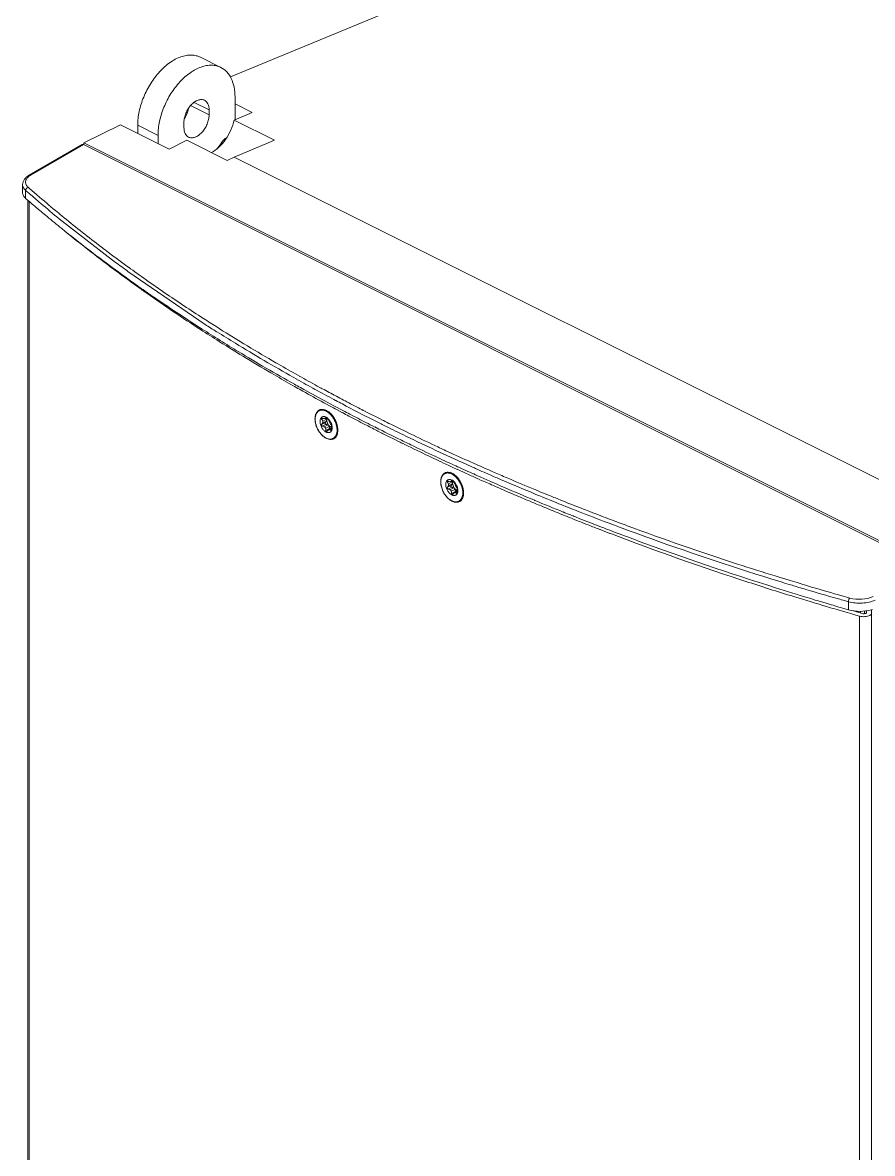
# Model space of a CAD drawing. Header units: millimetres. Extents: x 0 to 1782, y 0 to 1260.
# Drawn here: x 875.6 to 1023.8, y 828.9 to 1026 of the extents above; entities that cross this region are included whole.
import ezdxf

# ---------------------------------------------------------------- set-up
doc = ezdxf.new("R2010")
doc.units = ezdxf.units.MM
doc.header["$LTSCALE"] = 0.1
doc.layers.get('0').update_dxf_attribs({"lineweight": 13})

msp = doc.modelspace()

# ---------------------------------------------------------------- linework, layer by layer
for p, q in [((1086.4, 1088.87), (911.84, 1016.54)), ((906.63, 1019.97), (910.16, 1018.21)), ((904.88, 1011.55), (908.11, 1009.94)), ((908.11, 1010.81), (905.48, 1012.12)), ((912.63, 1009.11), (912.63, 1013.07)), ((912.63, 1011.85), (915.63, 1010.35)), ((908.11, 1010.81), (908.11, 1009.94)), ((915.63, 1010.35), (912.46, 1009.03)), ((886.29, 1005.04), (892.66, 1008.22)), ((901.14, 1003.98), (892.66, 1008.22)), ((895.66, 1006.72), (895.66, 1008.12)), ((899.2, 1006.35), (895.66, 1008.12)), ((903.72, 1007.75), (903.72, 1008.61)), ((912.46, 1009.03), (919.53, 1005.5)), ((899.2, 1006.35), (899.2, 1004.95)), ((901.14, 1003.98), (904.21, 1005.51)), ((911.28, 1001.98), (904.21, 1005.51)), ((919.53, 1005.5), (912.46, 1002.57)), ((876.74, 999.42), (885.98, 1004.76)), ((876.99, 999.42), (886.22, 1004.75)), ((886.04, 1004.78), (885.98, 1004.76)), ((1034.15, 930.78), (886.22, 1004.75)), ((886.29, 1005.04), (886.29, 1004.71)), ((1034.79, 930.8), (886.29, 1005.04)), ((910.53, 1005.06), (910.33, 1005.16)), ((911.28, 1001.98), (912.46, 1002.57)), ((912.46, 1002.57), (1029.84, 943.88)), ((875.59, 996.36), (875.59, 997.78)), ((876.12, 996.77), (876.12, 995.37)), ((876.53, 995.02), (876.53, 745.89)), ((876.73, 745.52), (876.73, 994.85)), ((881.98, 991.8), (891.79, 984.21)), ((882.42, 990.11), (882.96, 989.67)), ((892.36, 984.61), (892.07, 984.82)), ((893.95, 982.65), (907.42, 973.41)), ((894.4, 983.12), (894.26, 983.22)), ((898.63, 980.12), (898.54, 980.18)), ((900.36, 978.92), (899.78, 979.32)), ((909.86, 972.69), (909.43, 972.96)), ((909.93, 970.39), (909.85, 970.44)), ((909.93, 970.39), (909.85, 970.44)), ((922.79, 964.18), (923.42, 963.83)), ((923.82, 964.41), (923.17, 964.77)), ((924.45, 961.77), (923.85, 962.11)), ((924.03, 962.38), (924.64, 962.05)), ((924.91, 961.51), (924.45, 961.77)), ((929.86, 960.31), (930.17, 960.14)), ((930.3, 960.87), (930.19, 960.93)), ((929.12, 959.21), (928.56, 959.51)), ((928.7, 959.83), (929.31, 959.51)), ((929.32, 959.1), (929.12, 959.21)), ((929.31, 959.51), (929.73, 959.28)), ((929.73, 959.28), (930.45, 958.9)), ((930.84, 958.28), (930.31, 958.57)), ((930.45, 958.9), (930.98, 958.62)), ((931.35, 958.01), (930.84, 958.28)), ((930.98, 958.62), (931.45, 958.37)), ((932.97, 959.46), (932.76, 959.57)), ((933.44, 959.22), (932.97, 959.46)), ((934.16, 958.84), (933.44, 959.22)), ((935.31, 958.25), (935.27, 958.27)), ((932.62, 957.76), (933.31, 957.4)), ((933.31, 957.4), (933.79, 957.15)), ((933.87, 956.69), (933.41, 956.93)), ((933.79, 957.15), (934.02, 957.03)), ((936.99, 955.52), (937.7, 955.16)), ((937.53, 954.81), (937.37, 954.89)), ((937.7, 955.16), (938.26, 954.88)), ((938.26, 954.88), (938.76, 954.63)), ((938.78, 954.17), (938.44, 954.35)), ((938.76, 954.63), (939.21, 954.4)), ((939.21, 954.4), (939.71, 954.16)), ((939.53, 956.12), (939.47, 956.15)), ((943.15, 954.35), (942.4, 954.71)), ((943.72, 954.07), (943.15, 954.35)), ((939.53, 953.8), (938.78, 954.17)), ((940.24, 953.45), (939.53, 953.8)), ((939.71, 954.16), (940.42, 953.81)), ((940.51, 953.31), (940.24, 953.45)), ((940.42, 953.81), (940.57, 953.73)), ((940.99, 953.07), (940.51, 953.31)), ((940.57, 953.73), (941.14, 953.45)), ((949.21, 951.48), (949.1, 951.53)), ((949.4, 951.39), (949.1, 951.53)), ((950.19, 951.03), (949.4, 951.39)), ((950.36, 948.6), (950.04, 948.74)), ((954.83, 948.93), (954.22, 949.2)), ((955.54, 948.61), (954.83, 948.93)), ((956.26, 948.29), (955.54, 948.61)), ((956.89, 948.02), (956.26, 948.29)), ((952.81, 947.48), (952.25, 947.73)), ((953.33, 947.24), (952.81, 947.48)), ((955.74, 946.16), (955.21, 946.39)), ((955.91, 946.58), (956.14, 946.48)), ((956.06, 947.62), (956.85, 947.28)), ((956.85, 947.28), (957.11, 947.16)), ((957.45, 947.77), (956.89, 948.02)), ((957.98, 947.54), (957.45, 947.77)), ((955.97, 946.06), (955.74, 946.16)), ((957.37, 945.43), (957.03, 945.59)), ((957.2, 946.01), (957.88, 945.71)), ((957.7, 945.29), (957.37, 945.43)), ((964.7, 942.29), (964.08, 942.55)), ((964.83, 942.75), (964.9, 942.72)), ((964.98, 943.82), (965.37, 943.66)), ((966.42, 943.23), (967.19, 942.92)), ((967.47, 943.55), (966.69, 943.87)), ((967.19, 942.92), (967.44, 942.81)), ((967.44, 942.81), (968.18, 942.51)), ((968.18, 942.51), (968.61, 942.34)), ((968.91, 942.97), (968.48, 943.14)), ((969.41, 942.77), (968.91, 942.97)), ((969.58, 942.7), (969.41, 942.77)), ((970.05, 942.51), (969.58, 942.7)), ((970.67, 942.26), (970.05, 942.51)), ((966.27, 941.64), (965.72, 941.86)), ((968.61, 942.34), (969.11, 942.14)), ((969.11, 942.14), (969.27, 942.08)), ((969.92, 940.14), (969.2, 940.44)), ((969.85, 940.7), (970.14, 940.58)), ((970.14, 940.58), (970.78, 940.32)), ((970.22, 941.69), (970.33, 941.65)), ((971.33, 942), (970.67, 942.26)), ((972.16, 941.68), (971.33, 942)), ((975.7, 940.3), (975.2, 940.49)), ((970.78, 940.32), (971.11, 940.19)), ((972.37, 939.17), (971.87, 939.36)), ((972, 939.84), (972.77, 939.53)), ((972.63, 939.06), (972.37, 939.17)), ((976.42, 940.02), (975.7, 940.3)), ((977.01, 939.05), (977.88, 938.73)), ((977.42, 937.73), (978.14, 937.45)), ((1007.83, 929.23), (1006.83, 929.54)), ((1008.51, 929.02), (1007.83, 929.23)), ((1009.43, 928.74), (1008.51, 929.02)), ((1010.27, 927.76), (1010.94, 927.56)), ((1012.16, 927.2), (1012.55, 927.08)), ((1013.16, 927.62), (1012.27, 927.89)), ((1012.55, 927.08), (1012.97, 926.96)), ((1009.87, 926.55), (1010.72, 926.29)), ((1010.83, 925.71), (1010.56, 925.79)), ((1010.72, 926.29), (1011, 926.2)), ((1011.73, 925.43), (1010.83, 925.71)), ((1011, 926.2), (1011.9, 925.93)), ((1012.15, 925.3), (1011.73, 925.43)), ((1011.9, 925.93), (1012.15, 925.85)), ((1012.15, 925.85), (1013.03, 925.59)), ((1013.11, 925.01), (1012.15, 925.3)), ((1013.03, 925.59), (1013.29, 925.51)), ((1013.63, 924.85), (1013.11, 925.01)), ((1013.29, 925.51), (1013.8, 925.35)), ((1014, 924.74), (1013.63, 924.85)), ((1013.8, 925.35), (1014.18, 925.24)), ((1014.3, 924.66), (1014, 924.74)), ((1014.18, 925.24), (1014.47, 925.15)), ((1015.32, 924.35), (1014.3, 924.66)), ((1014.47, 925.15), (1015.5, 924.84)), ((1018.3, 925.41), (1018.69, 925.3)), ((1018.65, 926.03), (1018.5, 926.07)), ((1019.45, 925.8), (1018.65, 926.03)), ((1018.69, 925.3), (1019.24, 925.14)), ((1019.24, 925.14), (1019.57, 925.05)), ((1019.81, 925.7), (1019.45, 925.8)), ((1019.57, 925.05), (1019.57, 923.65)), ((1018.28, 924.02), (1018.54, 923.95)), ((1019.39, 923.16), (1018.35, 923.46)), ((1018.54, 923.95), (1019.57, 923.65)), ((1020.17, 922.93), (1019.39, 923.16)), ((1020.68, 922.79), (1020.17, 922.93)), ((1020.49, 923.45), (1022, 922.98)), ((1021.27, 922.62), (1020.68, 922.79)), ((1021.06, 923.39), (1020.92, 923.32)), ((1021.3, 923.2), (1021.3, 923.38)), ((1021.66, 923.38), (1021.66, 923.09)), ((1022.36, 923.41), (1022.36, 922.96)), ((1022.75, 923.2), (1022.75, 923.46)), ((1023.6, 671.99), (1023.6, 923.64)), ((1021.5, 922.55), (1021.27, 922.62)), ((1021.5, 673.13), (1021.5, 922.55))]:
    msp.add_line(p, q)
at = {"lineweight": 9}
for p, q in [((927.73, 956.85), (928.05, 957.01)), ((927.73, 955.96), (928.38, 956.28)), ((927.73, 955.96), (927.92, 956.24)), ((927.84, 957.03), (928.15, 957)), ((928.57, 956.89), (927.92, 956.56)), ((928.57, 956.56), (927.92, 956.24)), ((928.61, 957.12), (928.37, 957.01)), ((928.38, 956.28), (928.39, 956.29)), ((928.39, 956.29), (928.57, 956.56)), ((928.6, 957.13), (928.41, 957.04)), ((928.57, 956.89), (928.46, 957.05)), ((928.47, 957.16), (928.49, 957.17)), ((928.47, 957.16), (928.5, 957.17)), ((928.56, 957.15), (928.61, 957.12)), ((928.94, 956.77), (929.17, 956.5)), ((927.84, 955.66), (928.5, 955.99)), ((928.83, 955.87), (928.18, 955.54)), ((929.06, 955.59), (928.41, 955.27)), ((928.47, 954.9), (929.13, 955.23)), ((928.83, 955.87), (928.63, 955.94)), ((928.7, 954.79), (928.66, 954.77)), ((928.94, 955), (928.7, 954.79)), ((929.44, 955.26), (929.01, 955.05)), ((929.13, 955.23), (929.08, 955.5)), ((929.44, 955.18), (929.17, 955.05)), ((929.33, 955.32), (929.25, 955.17)), ((929.33, 954.92), (929.41, 954.97)), ((929.44, 955.48), (929.44, 955.26)), ((949.65, 945.89), (949.97, 946.05)), ((949.65, 945), (950.31, 945.32)), ((949.65, 945), (949.84, 945.28)), ((949.77, 946.07), (950.07, 946.04)), ((949.77, 944.7), (950.42, 945.03)), ((950.49, 945.93), (949.84, 945.6)), ((950.49, 945.6), (949.84, 945.28)), ((950.75, 944.91), (950.1, 944.58)), ((950.53, 946.16), (950.29, 946.05)), ((950.31, 945.33), (950.49, 945.6)), ((950.31, 945.32), (950.31, 945.33)), ((950.52, 946.17), (950.33, 946.08)), ((950.98, 944.63), (950.33, 944.31)), ((950.49, 945.93), (950.39, 946.09)), ((950.4, 946.2), (950.41, 946.21)), ((950.4, 946.2), (950.42, 946.21)), ((950.48, 946.19), (950.53, 946.16)), ((950.75, 944.91), (950.55, 944.98)), ((950.86, 945.81), (951.09, 945.54)), ((951.05, 944.27), (951, 944.54)), ((951.25, 944.36), (951.17, 944.21)), ((951.36, 944.52), (951.36, 944.3)), ((950.4, 943.94), (951.05, 944.27)), ((950.62, 943.83), (950.58, 943.81)), ((950.86, 944.04), (950.62, 943.83)), ((951.36, 944.3), (950.93, 944.09)), ((951.36, 944.22), (951.09, 944.09)), ((951.25, 943.96), (951.33, 944.01))]:
    msp.add_line(p, q, dxfattribs=at)
for centre, radius, start, end in [((878.44, 996.89), 2.92, 119.9714, 123.9797), ((1022.75, 1163.64), 222.14, 228.6956, 228.9151), ((1024.84, 1166.15), 224.71, 228.703, 229.2421), ((1024.07, 1165.16), 224.15, 228.9152, 229.231), ((1024.03, 1166.01), 225.82, 229.0821, 229.3956), ((1026.14, 1168.47), 229.06, 229.3958, 229.974), ((1028.82, 1171.66), 233.22, 229.9728, 230.3043), ((1031.52, 1174.92), 237.46, 230.3049, 231.1048), ((1045.86, 1192.32), 258.28, 233.1867, 233.4561), ((832.08, 898.88), 104.15, 53.55, 55.015), ((1048.65, 1196.09), 262.96, 233.5351, 234.0479), ((1057.12, 1208.01), 277.59, 235.1826, 235.4729), ((1073.42, 1233.42), 309.45, 237.4459, 238.1302), ((1070.14, 1227.67), 301.88, 237.3815, 237.8341), ((1091.72, 1264.07), 343.5, 240.738, 241.3405), ((1091.51, 1260.37), 342.16, 240.4555, 240.6582), ((1093.98, 1268.07), 349.75, 240.729, 240.9276), ((1090.85, 1262.54), 342.44, 240.7304, 241.3318), ((1093.75, 1267.8), 347.74, 241.34, 241.5036), ((1095.85, 1271.66), 352.13, 241.5044, 241.9367), ((1097.48, 1274.41), 356.99, 241.0417, 241.7846), ((1096.07, 1268.57), 351.54, 240.8636, 241.5417), ((1094.47, 1269.17), 349.99, 241.3308, 241.9441), ((1097.56, 1274.93), 356.52, 241.9993, 242.2109), ((1098.8, 1277.21), 358.42, 241.9585, 242.403), ((1099.42, 1274.74), 358.56, 241.6798, 241.8593), ((1104.5, 1287.54), 371.88, 242.2686, 242.4728), ((1102.2, 1283.75), 365.79, 242.652, 242.848), ((1104.73, 1288.68), 371.33, 242.8558, 243.351), ((1101.97, 1279.53), 363.98, 242.0464, 242.2466), ((1103.2, 1281.87), 366.63, 242.2466, 242.411), ((1105.13, 1285.58), 370.81, 242.492, 242.7368), ((1107.72, 1293.76), 378.89, 242.7136, 242.9539), ((1109.47, 1297.18), 382.73, 242.954, 243.2148), ((1106.74, 1292.69), 375.82, 243.3508, 243.5712), ((1107.17, 1289.54), 375.26, 242.7371, 243.0959), ((1109.08, 1293.3), 379.49, 243.1234, 243.2765), ((1109.29, 1297.84), 381.57, 243.5828, 244.0622), ((1112.93, 1301), 388.09, 243.7031, 243.8396), ((1116.26, 1310.86), 398, 243.8949, 244.2354), ((1119.34, 1317.24), 405.09, 244.2358, 244.8988), ((1114.49, 1308.62), 393.53, 244.2829, 244.9736), ((1122.86, 1324.71), 413.35, 244.8968, 245.1552), ((1116.82, 1313.6), 399.03, 244.9729, 245.1449), ((1120.84, 1322.37), 408.68, 245.3188, 245.9394), ((1120.13, 1315.98), 404.71, 244.7166, 244.9866), ((1121.55, 1319.02), 408.07, 244.9864, 245.1469), ((1124.46, 1328.18), 417.17, 245.1551, 245.3556), ((1122.95, 1322.03), 411.39, 245.1964, 245.3482), ((1125.83, 1331.16), 420.45, 245.3556, 245.5404), ((1127.27, 1334.32), 423.92, 245.5404, 245.7625), ((1121.41, 1323.73), 410.85, 245.669, 245.9052), ((1122.57, 1326.32), 413.69, 245.9051, 246.0422), ((1123.94, 1324.2), 413.77, 245.3482, 245.4853), ((1129.2, 1338.61), 428.62, 245.7626, 246.1527), ((1126.49, 1329.82), 419.94, 245.6476, 245.9299), ((1123.68, 1328.82), 416.43, 246.0423, 246.2644), ((1131.56, 1343.93), 434.44, 246.1851, 246.3388), ((1127.24, 1336.87), 424.52, 246.5027, 246.8505), ((1130.75, 1345.11), 433.49, 246.8521, 247.504), ((1128.74, 1334.86), 425.46, 246.0411, 246.1977), ((1132.02, 1342.36), 433.65, 246.2971, 246.8261), ((1133.23, 1351.09), 439.96, 247.5035, 247.7574), ((1134.99, 1349.29), 441.18, 246.8264, 247.2085), ((1141.39, 1367.05), 459.57, 247.4168, 248.0839), ((1133.43, 1351.71), 441.31, 247.615, 247.7623), ((1135.12, 1355.7), 444.94, 247.8658, 248.0064), ((1137.08, 1354.27), 446.59, 247.2948, 247.4371), ((1139.57, 1360.3), 453.11, 247.5131, 247.9134), ((1136.77, 1359.98), 450.22, 248.1578, 248.2888), ((1139.01, 1365.47), 455.46, 248.5099, 248.6361), ((1139.91, 1367.78), 457.94, 248.6361, 248.8036), ((1140.78, 1370.01), 460.33, 248.8035, 248.9191), ((1142.13, 1366.61), 459.92, 248.0115, 248.2725), ((1145.47, 1377.17), 470.48, 248.2477, 248.3646), ((1144.31, 1372.11), 465.84, 248.3743, 248.583), ((1147.9, 1383.33), 477.1, 248.4655, 248.9355), ((1145.89, 1376.13), 470.16, 248.5831, 248.8518), ((1142.76, 1375.17), 465.85, 249.0798, 249.2935), ((1144.02, 1378.52), 469.43, 249.2935, 249.5006), ((1145.17, 1381.58), 472.7, 249.5005, 249.6768), ((1147.5, 1380.29), 474.62, 248.8518, 249.0734), ((1150.18, 1389.22), 483.42, 248.9344, 249.0615), ((1166.09, 1443.89), 538.44, 253.0855, 253.2612), ((1164.7, 1439.5), 534.53, 252.9148, 253.0932), ((1165.47, 1442.03), 537.17, 253.0932, 253.207), ((1166.5, 1445.45), 540.75, 253.2814, 253.4164), ((1166.96, 1446.79), 541.47, 253.2612, 253.3995), ((1168.51, 1452.25), 547.83, 253.5057, 254.0863), ((1169.69, 1456.04), 551.12, 253.4991, 254.0773), ((1178.59, 1473.19), 572.09, 253.4368, 253.7269), ((1175.44, 1462.84), 561.79, 253.441, 253.7631), ((1022.04, 929.08), 5.66, 286.2374, 287.6847)]:
    msp.add_arc(centre, radius, start, end)
for centre, radius, start, end in [((927.8, 957.53), 1.06, 106.6947, 116.5357), ((927.81, 957.51), 1.08, 105.8099, 106.7076), ((927.51, 951.82), 5.21, 82.5958, 82.9789), ((927.49, 957.62), 1.09, 327.635, 334.7257), ((927.94, 956.11), 1.26, 59.6373, 63.4175), ((927.88, 955.99), 1.39, 56.2395, 59.6736), ((927.8, 955.88), 1.53, 52.4225, 56.2627), ((927.11, 955.67), 2.96, 50.992, 53.0001), ((927.05, 955.59), 3.07, 49.8698, 50.9932), ((927.05, 955.6), 3.19, 49.7357, 50.9821), ((927.18, 955.27), 2.41, 17.799, 25.3196), ((926.35, 954.91), 4.04, 37.0885, 37.5762), ((926.33, 954.9), 4.2, 36.9599, 37.5645), ((926.08, 954.72), 4.51, 19.9069, 25.767), ((926.13, 948.91), 7.46, 70.4852, 71.5426), ((925.28, 954.75), 3.88, 11.1647, 12.5637), ((929.88, 956.5), 1.3, 245.2234, 248.2609), ((929.86, 956.45), 1.24, 248.2684, 250.4137), ((929.68, 956.11), 0.702, 249.1768, 250.0173), ((922.9, 955.26), 6.54, 358.5836, 359.9848), ((929.36, 954.41), 1.06, 296.5704, 307.4028), ((949.72, 946.57), 1.06, 106.6947, 116.5357), ((949.73, 946.55), 1.08, 105.8099, 106.7076), ((949.03, 944.71), 2.96, 50.992, 53.0001), ((948.97, 944.63), 3.07, 49.8698, 50.9932), ((948.97, 944.64), 3.19, 49.7357, 50.9821), ((948.27, 943.95), 4.04, 37.0885, 37.5762), ((948.25, 943.94), 4.2, 36.9599, 37.5645), ((949.43, 940.86), 5.21, 82.5958, 82.9789), ((949.41, 946.66), 1.09, 327.635, 334.7257), ((948.05, 937.95), 7.46, 70.4852, 71.5426), ((949.87, 945.15), 1.26, 59.6373, 63.4175), ((949.8, 945.03), 1.39, 56.2395, 59.6736), ((949.72, 944.92), 1.53, 52.4225, 56.2627), ((947.2, 943.79), 3.88, 11.1647, 12.5637), ((951.8, 945.54), 1.3, 245.2234, 248.2609), ((949.1, 944.31), 2.41, 17.799, 25.3196), ((951.6, 945.15), 0.702, 249.1768, 250.0173), ((948, 943.76), 4.51, 19.9069, 25.767), ((951.78, 945.49), 1.24, 248.2684, 250.4137), ((944.82, 944.3), 6.54, 358.5836, 359.9848), ((951.28, 943.45), 1.06, 296.5704, 307.4028)]:
    msp.add_arc(centre, radius, start, end, dxfattribs=at)
for points, knots in [([(906.63, 1019.97), (906.38, 1020.1), (905.85, 1020.29), (905, 1020.39), (904.09, 1020.32), (902.8, 1019.97), (901.17, 1019.08), (899.4, 1017.48), (897.85, 1015.43), (896.64, 1013.08), (895.86, 1010.62), (895.66, 1008.93), (895.66, 1008.12)], [0, 0, 0, 0, 0.044772, 0.090971, 0.139788, 0.192052, 0.308028, 0.438771, 0.579964, 0.725224, 0.86742, 1, 1, 1, 1]), ([(899.2, 1006.35), (899.2, 1007.16), (899.4, 1008.85), (900.17, 1011.31), (901.38, 1013.66), (902.93, 1015.71), (904.71, 1017.31), (906.34, 1018.2), (907.63, 1018.55), (908.53, 1018.62), (909.39, 1018.52), (909.92, 1018.33), (910.16, 1018.21)], [0, 0, 0, 0, 0.13258, 0.274771, 0.420026, 0.561219, 0.691965, 0.807944, 0.860208, 0.909027, 0.955226, 1, 1, 1, 1]), ([(910.16, 1018.21), (910.55, 1018.01), (911.28, 1017.45), (912.07, 1016.25), (912.54, 1014.75), (912.63, 1013.65), (912.63, 1013.07)], [0, 0, 0, 0, 0.21715, 0.450397, 0.710278, 1, 1, 1, 1]), ([(907.3, 1012.48), (907.14, 1012.56), (906.75, 1012.65), (906.14, 1012.53), (905.52, 1012.19), (904.94, 1011.67), (904.44, 1011), (904.04, 1010.23), (903.79, 1009.43), (903.72, 1008.88), (903.72, 1008.61)], [0, 0, 0, 0, 0.090494, 0.191264, 0.307352, 0.438213, 0.57954, 0.724921, 0.867307, 1, 1, 1, 1]), ([(908.11, 1010.81), (908.11, 1010.99), (908.08, 1011.35), (907.92, 1011.84), (907.67, 1012.24), (907.43, 1012.42), (907.3, 1012.48)], [0, 0, 0, 0, 0.289574, 0.549671, 0.78286, 1, 1, 1, 1]), ([(904.52, 1011.08), (904.51, 1011.05), (904.51, 1011.02), (904.5, 1010.99), (904.47, 1010.85), (904.33, 1010.26), (904.07, 1009.7), (903.83, 1009.32), (903.81, 1009.29), (903.79, 1009.27), (903.78, 1009.24)], [-0.046908, -0.046908, -0.046908, -0.046908, 0, 0, 0, 0.244465, 1, 1, 1, 1.047348, 1.047348, 1.047348, 1.047348]), ([(904.53, 1006.07), (904.69, 1005.99), (905.08, 1005.9), (905.69, 1006.03), (906.31, 1006.36), (906.89, 1006.89), (907.39, 1007.55), (907.79, 1008.32), (908.04, 1009.12), (908.11, 1009.67), (908.11, 1009.94)], [0, 0, 0, 0, 0.090494, 0.191264, 0.307352, 0.438213, 0.57954, 0.724921, 0.867307, 1, 1, 1, 1]), ([(903.72, 1007.75), (903.72, 1007.56), (903.75, 1007.2), (903.91, 1006.71), (904.16, 1006.32), (904.4, 1006.13), (904.53, 1006.07)], [0, 0, 0, 0, 0.289574, 0.549671, 0.78286, 1, 1, 1, 1]), ([(912.46, 1009.03), (912.33, 1008.43), (911.94, 1007.25), (911.04, 1005.63), (909.9, 1004.29), (908.99, 1003.6), (908.53, 1003.35)], [0, 0, 0, 0, 0.2589062, 0.5220288, 0.7734982, 0.9941853, 0.9941853, 0.9941853, 0.9941853]), ([(911.19, 1005.96), (911.17, 1005.96), (911.15, 1005.95), (911.14, 1005.94), (911.06, 1005.89), (910.75, 1005.68), (910.5, 1005.4), (910.33, 1005.16)], [-0.050915, -0.050915, -0.050915, -0.050915, 0, 0, 0, 0.231054, 1, 1, 1, 1]), ([(886.22, 1004.75), (886.2, 1004.76), (886.15, 1004.78), (886.08, 1004.79), (886.04, 1004.78)], [0, 0, 0, 0, 0.274277, 1, 1, 1, 1]), ([(910.33, 1005.16), (910.27, 1005.06), (909.99, 1004.66), (909.69, 1004.27), (909.46, 1003.99)], [0, 0, 0, 0, 0.252134, 1, 1, 1, 1]), ([(876.74, 999.42), (876.58, 999.32), (876.27, 999.12), (875.9, 998.73), (875.65, 998.28), (875.59, 997.94), (875.59, 997.78)], [0, 0, 0, 0, 0.271954, 0.525273, 0.764849, 1, 1, 1, 1]), ([(875.59, 997.78), (875.59, 997.6), (875.7, 997.21), (875.97, 996.91), (876.12, 996.77)], [0, 0, 0, 0, 0.463356, 1, 1, 1, 1]), ([(876.54, 997.33), (876.42, 997.44), (876.21, 997.68), (876.06, 998.12), (876.12, 998.57), (876.29, 998.82), (876.39, 998.94)], [0, 0, 0, 0, 0.273193, 0.510903, 0.742128, 1, 1, 1, 1]), ([(876.39, 998.94), (876.42, 998.97), (876.55, 999.11), (876.69, 999.23), (876.81, 999.31)], [0, 0, 0, 0, 0.234745, 1, 1, 1, 1]), ([(876.74, 999.42), (876.78, 999.44), (876.86, 999.46), (876.94, 999.44), (876.99, 999.42)], [0, 0, 0, 0, 0.465365, 1, 1, 1, 1]), ([(875.59, 996.36), (875.59, 996.18), (875.71, 995.8), (875.97, 995.51), (876.12, 995.37)], [0, 0, 0, 0, 0.46002, 1, 1, 1, 1]), ([(876.55, 997.33), (876.49, 997.31), (876.38, 997.25), (876.2, 997.08), (876.12, 996.89), (876.12, 996.77)], [0, 0, 0, 0, 0.247591, 0.509491, 1, 1, 1, 1]), ([(882.43, 992.34), (882.06, 992.64), (880.62, 993.83), (879.2, 995.03), (878.14, 995.95)], [0, 0, 0, 0, 0.251455, 1, 1, 1, 1]), ([(877.7, 995.4), (878.05, 995.1), (879.47, 993.89), (880.9, 992.69), (881.98, 991.8)], [0, 0, 0, 0, 0.248546, 1, 1, 1, 1]), ([(891.1, 985.55), (890.36, 986.1), (887.43, 988.32), (884.55, 990.6), (882.43, 992.34)], [0, 0, 0, 0, 0.252752, 1, 1, 1, 1]), ([(887.55, 986.01), (887.16, 986.32), (885.62, 987.52), (884.09, 988.74), (882.96, 989.68)], [0, 0, 0, 0, 0.251534, 1, 1, 1, 1]), ([(882.96, 989.67), (883.34, 989.37), (884.87, 988.15), (886.42, 986.94), (887.59, 986.05)], [0, 0, 0, 0, 0.24846, 1, 1, 1, 1]), ([(891.05, 983.34), (890.75, 983.56), (889.58, 984.45), (888.41, 985.34), (887.55, 986.01)], [0, 0, 0, 0, 0.251119, 1, 1, 1, 1]), ([(887.59, 986.05), (888.07, 985.68), (890.01, 984.21), (891.97, 982.77), (893.45, 981.7)], [0, 0, 0, 0, 0.248161, 1, 1, 1, 1]), ([(897.25, 978.83), (896.72, 979.2), (894.64, 980.69), (892.58, 982.2), (891.05, 983.34)], [0, 0, 0, 0, 0.251887, 1, 1, 1, 1]), ([(898.54, 980.18), (898.19, 980.42), (896.81, 981.39), (895.43, 982.37), (894.4, 983.12)], [0, 0, 0, 0, 0.251193, 1, 1, 1, 1]), ([(893.45, 981.7), (893.77, 981.47), (895.06, 980.55), (896.35, 979.64), (897.33, 978.96)], [0, 0, 0, 0, 0.248841, 1, 1, 1, 1]), ([(909.85, 970.44), (908.77, 971.12), (904.51, 973.84), (900.33, 976.66), (897.25, 978.83)], [0, 0, 0, 0, 0.253522, 1, 1, 1, 1]), ([(897.33, 978.96), (898.1, 978.42), (901.26, 976.25), (904.47, 974.14), (906.9, 972.58)], [0, 0, 0, 0, 0.247309, 1, 1, 1, 1]), ([(909.43, 972.96), (908.65, 973.45), (905.6, 975.4), (902.59, 977.4), (900.36, 978.92)], [0, 0, 0, 0, 0.252431, 1, 1, 1, 1]), ([(909.43, 972.13), (910.52, 971.45), (914.92, 968.72), (919.39, 966.1), (922.79, 964.18)], [0, 0, 0, 0, 0.24677, 1, 1, 1, 1]), ([(923.17, 964.77), (922.03, 965.41), (917.55, 967.98), (913.12, 970.64), (909.86, 972.69)], [0, 0, 0, 0, 0.253229, 1, 1, 1, 1]), ([(922.79, 962.71), (921.69, 963.33), (917.36, 965.82), (913.08, 968.4), (909.93, 970.39)], [0, 0, 0, 0, 0.253207, 1, 1, 1, 1]), ([(910.03, 970.61), (911.08, 969.96), (915.35, 967.34), (919.68, 964.82), (922.97, 962.97)], [0, 0, 0, 0, 0.246795, 1, 1, 1, 1]), ([(938.54, 955.83), (937.93, 956.13), (935.52, 957.35), (933.12, 958.58), (931.34, 959.53)], [0, 0, 0, 0, 0.251515, 1, 1, 1, 1]), ([(938.54, 955.83), (939.65, 955.28), (944.15, 953.06), (948.7, 950.93), (952.14, 949.37)], [0, 0, 0, 0, 0.247374, 1, 1, 1, 1]), ([(947.28, 950.04), (946.82, 950.25), (945, 951.12), (943.18, 952), (941.82, 952.67)], [0, 0, 0, 0, 0.251075, 1, 1, 1, 1]), ([(957.11, 947.16), (957.76, 946.88), (960.37, 945.75), (963, 944.64), (964.98, 943.82)], [0, 0, 0, 0, 0.248669, 1, 1, 1, 1]), ([(957.88, 945.71), (958.45, 945.46), (960.76, 944.46), (963.08, 943.48), (964.83, 942.75)], [0, 0, 0, 0, 0.248804, 1, 1, 1, 1]), ([(970.33, 941.65), (970.89, 941.43), (973.11, 940.55), (975.34, 939.69), (977.01, 939.05)], [0, 0, 0, 0, 0.248968, 1, 1, 1, 1]), ([(977.88, 938.73), (980.29, 937.81), (990.14, 934.19), (1000.1, 930.88), (1007.66, 928.56)], [0, 0, 0, 0, 0.245961, 1, 1, 1, 1]), ([(1010.56, 925.79), (1007.76, 926.65), (996.81, 930.11), (985.98, 933.92), (977.98, 936.98)], [0, 0, 0, 0, 0.254386, 1, 1, 1, 1]), ([(978.14, 937.45), (980.71, 936.47), (991.19, 932.58), (1001.81, 929.04), (1009.87, 926.55)], [0, 0, 0, 0, 0.245685, 1, 1, 1, 1]), ([(1006.83, 929.54), (1004.63, 930.22), (995.96, 932.97), (987.36, 935.94), (980.99, 938.3)], [0, 0, 0, 0, 0.25345, 1, 1, 1, 1]), ([(1019.81, 925.7), (1019.78, 925.66), (1019.71, 925.57), (1019.61, 925.36), (1019.57, 925.17), (1019.57, 925.05)], [0, 0, 0, 0, 0.211384, 0.469431, 1, 1, 1, 1]), ([(1019.57, 925.05), (1019.95, 924.94), (1020.76, 924.8), (1021.98, 924.78), (1023.16, 924.95), (1023.91, 925.19), (1024.24, 925.34)], [0, 0, 0, 0, 0.24936, 0.511489, 0.767598, 1, 1, 1, 1]), ([(1023.9, 925.96), (1023.29, 925.68), (1021.9, 925.38), (1020.49, 925.51), (1019.81, 925.7)], [0, 0, 0, 0, 0.488557, 1, 1, 1, 1]), ([(1019.57, 923.65), (1020.23, 923.46), (1021.6, 923.29), (1022.97, 923.46), (1023.62, 923.65)], [0, 0, 0, 0, 0.501305, 1, 1, 1, 1]), ([(1023.31, 922.67), (1023.19, 922.61), (1022.9, 922.51), (1022.29, 922.42), (1021.81, 922.46), (1021.5, 922.55)], [0, 0, 0, 0, 0.228547, 0.48468, 1, 1, 1, 1]), ([(1022, 922.98), (1022.1, 922.95), (1022.31, 922.94), (1022.51, 922.98), (1022.6, 923.02)], [0, 0, 0, 0, 0.516483, 1, 1, 1, 1]), ([(1022.6, 923.02), (1022.64, 923.04), (1022.71, 923.09), (1022.75, 923.17), (1022.75, 923.2)], [0, 0, 0, 0, 0.567999, 1, 1, 1, 1]), ([(1023.6, 922.87), (1023.58, 922.86), (1023.5, 922.78), (1023.39, 922.71), (1023.31, 922.67)], [0.0399726, 0.0399726, 0.0399726, 0.0399726, 0.2277894, 1, 1, 1, 1])]:
    msp.add_open_spline(points, degree=3, knots=knots)
for points, knots in [([(926.57, 956.93), (926.57, 957.1), (926.59, 957.35), (926.67, 957.67), (926.76, 957.88), (926.87, 958.07), (927, 958.24), (927.15, 958.37), (927.27, 958.45), (927.33, 958.48)], [0, 0, 0, 0, 0.283857, 0.41599, 0.54178, 0.661886, 0.777353, 0.88952, 1, 1, 1, 1]), ([(928.89, 958.03), (928.76, 958.13), (928.56, 958.26), (928.27, 958.38), (928.06, 958.44), (927.86, 958.46), (927.66, 958.46), (927.47, 958.42), (927.3, 958.36), (927.14, 958.26), (927, 958.13), (926.88, 957.98), (926.78, 957.8), (926.7, 957.6), (926.62, 957.3), (926.6, 957.05), (926.6, 956.89)], [0, 0, 0, 0, 0.144689, 0.211524, 0.274691, 0.334497, 0.39148, 0.446413, 0.500257, 0.554088, 0.608984, 0.665911, 0.725646, 0.78873, 0.855474, 1, 1, 1, 1]), ([(929.07, 958.08), (928.94, 958.18), (928.74, 958.32), (928.47, 958.45), (928.21, 958.55), (927.94, 958.6), (927.69, 958.59), (927.57, 958.56), (927.51, 958.55)], [0, 0, 0, 0, 0.28722, 0.421116, 0.548314, 0.783507, 0.893548, 1, 1, 1, 1]), ([(929.83, 953.47), (929.76, 953.43), (929.59, 953.37), (929.33, 953.34), (929.06, 953.36), (928.78, 953.43), (928.49, 953.56), (928.22, 953.73), (927.95, 953.94), (927.6, 954.28), (927.21, 954.79), (926.91, 955.36), (926.74, 955.85), (926.61, 956.32), (926.57, 956.69), (926.57, 956.93)], [0, 0, 0, 0, 0.046779, 0.094702, 0.14479, 0.19782, 0.254266, 0.314282, 0.377735, 0.444248, 0.583902, 0.727465, 0.798664, 0.86832, 1, 1, 1, 1]), ([(926.6, 956.89), (926.6, 956.73), (926.63, 956.4), (926.74, 955.91), (926.91, 955.42), (927.15, 954.95), (927.44, 954.52), (927.76, 954.14), (928.12, 953.83), (928.49, 953.59), (928.86, 953.45), (929.18, 953.4), (929.41, 953.42), (929.57, 953.46), (929.72, 953.52), (929.86, 953.6), (929.99, 953.71), (930.14, 953.89), (930.29, 954.17), (930.4, 954.55), (930.42, 954.83), (930.42, 954.98)], [0, 0, 0, 0, 0.068686, 0.141533, 0.217028, 0.293413, 0.36886, 0.441621, 0.510182, 0.573445, 0.630935, 0.683046, 0.707566, 0.731384, 0.754843, 0.778311, 0.802158, 0.826721, 0.878957, 0.936591, 1, 1, 1, 1]), ([(928.51, 954.64), (928.44, 954.67), (928.29, 954.76), (928.09, 954.94), (927.91, 955.15), (927.75, 955.39), (927.62, 955.65), (927.52, 955.92), (927.46, 956.2), (927.44, 956.46), (927.46, 956.7), (927.52, 956.92), (927.62, 957.1), (927.75, 957.24), (927.92, 957.32), (928.11, 957.35), (928.31, 957.32), (928.44, 957.27), (928.51, 957.23)], [0, 0, 0, 0, 0.06329, 0.13188, 0.204672, 0.280151, 0.356569, 0.432094, 0.504975, 0.573688, 0.637122, 0.694783, 0.747041, 0.795334, 0.842131, 0.890352, 0.942485, 1, 1, 1, 1]), ([(927.73, 956.85), (927.72, 956.86), (927.71, 956.89), (927.7, 956.93), (927.71, 956.96), (927.72, 956.99), (927.74, 957.01), (927.75, 957.01)], [0, 0, 0, 0, 0.28482, 0.535851, 0.651956, 0.765513, 1, 1, 1, 1]), ([(927.92, 956.56), (927.9, 956.58), (927.84, 956.68), (927.78, 956.78), (927.73, 956.85)], [0, 0, 0, 0, 0.252413, 1, 1, 1, 1]), ([(927.75, 957.01), (927.76, 957.02), (927.79, 957.03), (927.82, 957.03), (927.84, 957.03)], [0, 0, 0, 0, 0.23001, 1, 1, 1, 1]), ([(927.92, 956.24), (927.93, 956.26), (927.95, 956.31), (927.97, 956.4), (927.95, 956.48), (927.93, 956.53), (927.92, 956.56)], [0, 0, 0, 0, 0.247907, 0.494258, 0.743456, 1, 1, 1, 1]), ([(928.18, 956.99), (928.2, 956.99), (928.24, 956.99), (928.29, 956.99), (928.34, 956.99), (928.36, 957), (928.37, 957.01)], [0, 0, 0, 0, 0.30025, 0.570887, 0.804829, 1, 1, 1, 1]), ([(928.5, 955.99), (928.47, 956), (928.41, 956.03), (928.37, 956.1), (928.35, 956.16), (928.35, 956.2), (928.36, 956.24), (928.38, 956.27), (928.38, 956.28)], [0, 0, 0, 0, 0.252428, 0.508829, 0.635948, 0.760109, 0.881308, 1, 1, 1, 1]), ([(928.37, 957.01), (928.38, 957.01), (928.39, 957.02), (928.41, 957.03), (928.41, 957.04)], [0, 0, 0, 0, 0.528927, 1, 1, 1, 1]), ([(928.49, 957.17), (928.49, 957.17), (928.51, 957.17), (928.54, 957.16), (928.55, 957.16), (928.56, 957.15)], [0, 0, 0, 0, 0.388144, 0.666372, 1, 1, 1, 1]), ([(928.61, 956.72), (928.61, 956.75), (928.61, 956.81), (928.58, 956.86), (928.57, 956.89)], [0, 0, 0, 0, 0.492703, 1, 1, 1, 1]), ([(928.57, 956.56), (928.58, 956.59), (928.61, 956.64), (928.61, 956.7), (928.61, 956.72)], [0, 0, 0, 0, 0.501612, 1, 1, 1, 1]), ([(928.61, 957.12), (928.61, 957.12), (928.65, 957.09), (928.68, 957.07), (928.7, 957.05)], [0, 0, 0, 0, 0.245457, 1, 1, 1, 1]), ([(928.64, 956.72), (928.64, 956.75), (928.64, 956.86), (928.67, 956.97), (928.7, 957.04)], [0, 0, 0, 0, 0.269298, 1, 1, 1, 1]), ([(928.64, 956.72), (928.64, 956.66), (928.65, 956.52), (928.7, 956.33), (928.77, 956.13), (928.87, 955.95), (928.99, 955.78), (929.12, 955.64), (929.27, 955.52), (929.37, 955.47), (929.43, 955.45)], [0, 0, 0, 0, 0.121275, 0.250197, 0.383662, 0.518165, 0.650076, 0.776023, 0.893242, 1, 1, 1, 1]), ([(928.7, 957.05), (928.72, 957.02), (928.8, 956.93), (928.88, 956.84), (928.94, 956.77)], [0, 0, 0, 0, 0.248914, 1, 1, 1, 1]), ([(928.74, 957.09), (928.8, 957.04), (928.92, 956.93), (929.14, 956.68), (929.28, 956.46), (929.35, 956.3)], [0, 0, 0, 0, 0.235096, 0.483128, 1, 1, 1, 1]), ([(929.01, 956.69), (929.02, 956.61), (929.06, 956.46), (929.16, 956.24), (929.28, 956.04), (929.38, 955.91), (929.44, 955.86)], [0, 0, 0, 0, 0.246577, 0.501358, 0.755434, 1, 1, 1, 1]), ([(929.27, 957.69), (929.25, 957.72), (929.17, 957.8), (929.09, 957.87), (929.02, 957.93)], [0, 0, 0, 0, 0.254327, 1, 1, 1, 1]), ([(929.37, 957.79), (929.35, 957.82), (929.27, 957.9), (929.19, 957.98), (929.12, 958.03)], [0, 0, 0, 0, 0.254229, 1, 1, 1, 1]), ([(929.17, 956.5), (929.18, 956.48), (929.24, 956.41), (929.29, 956.34), (929.33, 956.29)], [0, 0, 0, 0, 0.255259, 1, 1, 1, 1]), ([(929.55, 957.37), (929.53, 957.4), (929.44, 957.51), (929.35, 957.62), (929.27, 957.69)], [0, 0, 0, 0, 0.253675, 1, 1, 1, 1]), ([(929.33, 956.29), (929.34, 956.26), (929.37, 956.22), (929.4, 956.14), (929.42, 956.07), (929.43, 956.02), (929.44, 956), (929.44, 955.99)], [0, 0, 0, 0, 0.242787, 0.53335, 0.805459, 0.914802, 1, 1, 1, 1]), ([(929.66, 957.46), (929.64, 957.49), (929.55, 957.6), (929.45, 957.72), (929.37, 957.79)], [0, 0, 0, 0, 0.253673, 1, 1, 1, 1]), ([(930.42, 954.98), (930.42, 955.18), (930.37, 955.59), (930.21, 956.2), (929.94, 956.8), (929.7, 957.17), (929.57, 957.34)], [0, 0, 0, 0, 0.234633, 0.485351, 0.743654, 1, 1, 1, 1]), ([(930.14, 956.68), (930.11, 956.75), (929.98, 957), (929.82, 957.25), (929.69, 957.42)], [0, 0, 0, 0, 0.252133, 1, 1, 1, 1]), ([(930.56, 954.98), (930.56, 955.19), (930.51, 955.62), (930.4, 956.04), (930.32, 956.25)], [0, 0, 0, 0, 0.483331, 1, 1, 1, 1]), ([(927.84, 955.66), (927.82, 955.67), (927.76, 955.71), (927.72, 955.77), (927.7, 955.83), (927.7, 955.87), (927.71, 955.92), (927.73, 955.94), (927.73, 955.96)], [0, 0, 0, 0, 0.252428, 0.508829, 0.635948, 0.760109, 0.881308, 1, 1, 1, 1]), ([(928.18, 955.54), (928.16, 955.55), (928.04, 955.6), (927.93, 955.64), (927.84, 955.66)], [0, 0, 0, 0, 0.247699, 1, 1, 1, 1]), ([(928.41, 955.27), (928.4, 955.3), (928.38, 955.36), (928.33, 955.44), (928.27, 955.5), (928.21, 955.53), (928.18, 955.54)], [0, 0, 0, 0, 0.254861, 0.506075, 0.754128, 1, 1, 1, 1]), ([(928.47, 954.9), (928.47, 954.93), (928.45, 955.06), (928.43, 955.18), (928.41, 955.27)], [0, 0, 0, 0, 0.249032, 1, 1, 1, 1]), ([(928.56, 954.77), (928.55, 954.77), (928.53, 954.79), (928.5, 954.82), (928.48, 954.86), (928.48, 954.89), (928.47, 954.9)], [0, 0, 0, 0, 0.228178, 0.47142, 0.729869, 1, 1, 1, 1]), ([(929.49, 954.95), (929.47, 954.9), (929.42, 954.81), (929.33, 954.7), (929.22, 954.61), (929.1, 954.56), (928.96, 954.53), (928.81, 954.53), (928.66, 954.57), (928.56, 954.61), (928.51, 954.64)], [0, 0, 0, 0, 0.129845, 0.251495, 0.367892, 0.482851, 0.600454, 0.724285, 0.857024, 1, 1, 1, 1]), ([(928.66, 954.77), (928.65, 954.76), (928.61, 954.75), (928.57, 954.76), (928.56, 954.77)], [0, 0, 0, 0, 0.506734, 1, 1, 1, 1]), ([(929.06, 955.59), (929.05, 955.62), (929.03, 955.68), (928.98, 955.76), (928.92, 955.83), (928.86, 955.86), (928.83, 955.87)], [0, 0, 0, 0, 0.254861, 0.506075, 0.754128, 1, 1, 1, 1]), ([(929.01, 955.05), (929.01, 955.05), (928.98, 955.03), (928.96, 955.02), (928.94, 955)], [0, 0, 0, 0, 0.236143, 1, 1, 1, 1]), ([(929.17, 955.05), (929.16, 955.06), (929.14, 955.07), (929.1, 955.07), (929.05, 955.07), (929.03, 955.06), (929.01, 955.05)], [0, 0, 0, 0, 0.231298, 0.465573, 0.71817, 1, 1, 1, 1]), ([(929.17, 955.13), (929.16, 955.13), (929.14, 955.16), (929.13, 955.2), (929.13, 955.23)], [0, 0, 0, 0, 0.238141, 1, 1, 1, 1]), ([(929.33, 954.92), (929.31, 954.93), (929.26, 954.98), (929.21, 955.02), (929.17, 955.05)], [0, 0, 0, 0, 0.241675, 1, 1, 1, 1]), ([(929.37, 954.91), (929.37, 954.91), (929.36, 954.91), (929.34, 954.91), (929.33, 954.92), (929.33, 954.92)], [0, 0, 0, 0, 0.248735, 0.486009, 1, 1, 1, 1]), ([(929.44, 955.1), (929.44, 955.08), (929.43, 955.04), (929.42, 954.99), (929.41, 954.96), (929.4, 954.93), (929.38, 954.92), (929.37, 954.91)], [0, 0, 0, 0, 0.309935, 0.594847, 0.719651, 0.829204, 1, 1, 1, 1]), ([(929.44, 955.8), (929.43, 955.78), (929.43, 955.73), (929.43, 955.63), (929.43, 955.54), (929.44, 955.48)], [0, 0, 0, 0, 0.189519, 0.428203, 1, 1, 1, 1]), ([(929.44, 955.99), (929.44, 955.98), (929.44, 955.91), (929.44, 955.85), (929.44, 955.8)], [0, 0, 0, 0, 0.240983, 1, 1, 1, 1]), ([(929.47, 956), (929.48, 955.98), (929.51, 955.87), (929.54, 955.75), (929.55, 955.67)], [0, 0, 0, 0, 0.254986, 1, 1, 1, 1]), ([(929.55, 955.67), (929.56, 955.6), (929.57, 955.47), (929.57, 955.23), (929.53, 955.05), (929.49, 954.95)], [0, 0, 0, 0, 0.274247, 0.533473, 1, 1, 1, 1]), ([(930, 953.57), (930.05, 953.61), (930.13, 953.68), (930.28, 953.87), (930.43, 954.15), (930.54, 954.55), (930.56, 954.83), (930.56, 954.98)], [0, 0, 0, 0, 0.107627, 0.218602, 0.45461, 0.714575, 1, 1, 1, 1]), ([(948.49, 945.97), (948.49, 946.14), (948.51, 946.39), (948.59, 946.71), (948.68, 946.92), (948.79, 947.11), (948.92, 947.28), (949.07, 947.41), (949.19, 947.49), (949.25, 947.52)], [0, 0, 0, 0, 0.283857, 0.41599, 0.54178, 0.661886, 0.777353, 0.88952, 1, 1, 1, 1]), ([(950.82, 947.07), (950.68, 947.17), (950.48, 947.3), (950.19, 947.42), (949.98, 947.48), (949.78, 947.5), (949.58, 947.5), (949.39, 947.46), (949.22, 947.4), (949.06, 947.3), (948.92, 947.17), (948.8, 947.02), (948.7, 946.84), (948.62, 946.64), (948.54, 946.34), (948.52, 946.09), (948.52, 945.93)], [0, 0, 0, 0, 0.144689, 0.211524, 0.274691, 0.334497, 0.39148, 0.446413, 0.500257, 0.554088, 0.608984, 0.665911, 0.725646, 0.78873, 0.855474, 1, 1, 1, 1]), ([(950.43, 943.68), (950.36, 943.71), (950.21, 943.8), (950.01, 943.98), (949.83, 944.19), (949.67, 944.43), (949.54, 944.69), (949.44, 944.96), (949.38, 945.24), (949.36, 945.5), (949.38, 945.74), (949.44, 945.96), (949.54, 946.14), (949.67, 946.28), (949.84, 946.36), (950.03, 946.39), (950.23, 946.36), (950.36, 946.31), (950.43, 946.27)], [0, 0, 0, 0, 0.06329, 0.13188, 0.204672, 0.280151, 0.356569, 0.432094, 0.504975, 0.573688, 0.637122, 0.694783, 0.747041, 0.795334, 0.842131, 0.890352, 0.942485, 1, 1, 1, 1]), ([(950.99, 947.12), (950.86, 947.22), (950.67, 947.36), (950.39, 947.49), (950.13, 947.59), (949.86, 947.64), (949.61, 947.63), (949.49, 947.6), (949.43, 947.59)], [0, 0, 0, 0, 0.28722, 0.421116, 0.548314, 0.783507, 0.893548, 1, 1, 1, 1]), ([(951.2, 946.73), (951.17, 946.76), (951.09, 946.84), (951.01, 946.91), (950.94, 946.97)], [0, 0, 0, 0, 0.254327, 1, 1, 1, 1]), ([(951.29, 946.83), (951.27, 946.86), (951.19, 946.94), (951.11, 947.02), (951.04, 947.07)], [0, 0, 0, 0, 0.254229, 1, 1, 1, 1]), ([(951.47, 946.41), (951.45, 946.44), (951.36, 946.55), (951.27, 946.66), (951.2, 946.73)], [0, 0, 0, 0, 0.253675, 1, 1, 1, 1]), ([(951.58, 946.5), (951.56, 946.53), (951.47, 946.64), (951.37, 946.76), (951.29, 946.83)], [0, 0, 0, 0, 0.253673, 1, 1, 1, 1]), ([(952.34, 944.02), (952.34, 944.22), (952.3, 944.63), (952.13, 945.24), (951.86, 945.84), (951.62, 946.21), (951.49, 946.38)], [0, 0, 0, 0, 0.234633, 0.485351, 0.743654, 1, 1, 1, 1]), ([(952.06, 945.72), (952.03, 945.79), (951.9, 946.04), (951.74, 946.29), (951.61, 946.46)], [0, 0, 0, 0, 0.252133, 1, 1, 1, 1]), ([(951.75, 942.51), (951.68, 942.47), (951.51, 942.41), (951.25, 942.38), (950.98, 942.4), (950.7, 942.47), (950.41, 942.6), (950.14, 942.77), (949.87, 942.98), (949.52, 943.32), (949.13, 943.83), (948.83, 944.4), (948.66, 944.89), (948.53, 945.36), (948.49, 945.73), (948.49, 945.97)], [0, 0, 0, 0, 0.046779, 0.094702, 0.14479, 0.19782, 0.254266, 0.314282, 0.377735, 0.444248, 0.583902, 0.727465, 0.798664, 0.86832, 1, 1, 1, 1]), ([(948.52, 945.93), (948.52, 945.77), (948.55, 945.44), (948.66, 944.95), (948.83, 944.46), (949.07, 943.99), (949.36, 943.56), (949.68, 943.18), (950.04, 942.87), (950.41, 942.63), (950.79, 942.49), (951.1, 942.44), (951.33, 942.46), (951.49, 942.5), (951.64, 942.56), (951.78, 942.64), (951.91, 942.75), (952.06, 942.93), (952.21, 943.21), (952.32, 943.59), (952.34, 943.87), (952.34, 944.02)], [0, 0, 0, 0, 0.068686, 0.141533, 0.217028, 0.293413, 0.36886, 0.441621, 0.510182, 0.573445, 0.630935, 0.683046, 0.707566, 0.731384, 0.754843, 0.778311, 0.802158, 0.826721, 0.878957, 0.936591, 1, 1, 1, 1]), ([(949.65, 945.89), (949.64, 945.9), (949.63, 945.93), (949.62, 945.97), (949.63, 946), (949.64, 946.03), (949.66, 946.05), (949.67, 946.05)], [0, 0, 0, 0, 0.28482, 0.535851, 0.651956, 0.765513, 1, 1, 1, 1]), ([(949.77, 944.7), (949.74, 944.71), (949.68, 944.75), (949.64, 944.81), (949.62, 944.87), (949.62, 944.91), (949.63, 944.96), (949.65, 944.98), (949.65, 945)], [0, 0, 0, 0, 0.252428, 0.508829, 0.635948, 0.760109, 0.881308, 1, 1, 1, 1]), ([(949.84, 945.6), (949.82, 945.62), (949.77, 945.72), (949.7, 945.82), (949.65, 945.89)], [0, 0, 0, 0, 0.252413, 1, 1, 1, 1]), ([(949.67, 946.05), (949.68, 946.06), (949.71, 946.07), (949.74, 946.07), (949.77, 946.07)], [0, 0, 0, 0, 0.23001, 1, 1, 1, 1]), ([(950.1, 944.58), (950.08, 944.59), (949.96, 944.64), (949.85, 944.68), (949.77, 944.7)], [0, 0, 0, 0, 0.247699, 1, 1, 1, 1]), ([(949.84, 945.28), (949.85, 945.3), (949.87, 945.35), (949.89, 945.44), (949.87, 945.52), (949.85, 945.57), (949.84, 945.6)], [0, 0, 0, 0, 0.247907, 0.494258, 0.743456, 1, 1, 1, 1]), ([(950.1, 946.03), (950.12, 946.03), (950.16, 946.03), (950.21, 946.03), (950.26, 946.03), (950.28, 946.04), (950.29, 946.05)], [0, 0, 0, 0, 0.30025, 0.570887, 0.804829, 1, 1, 1, 1]), ([(950.33, 944.31), (950.32, 944.34), (950.3, 944.4), (950.25, 944.48), (950.19, 944.54), (950.13, 944.57), (950.1, 944.58)], [0, 0, 0, 0, 0.254861, 0.506075, 0.754128, 1, 1, 1, 1]), ([(950.42, 945.03), (950.39, 945.04), (950.33, 945.07), (950.29, 945.14), (950.27, 945.2), (950.27, 945.24), (950.28, 945.28), (950.3, 945.31), (950.31, 945.32)], [0, 0, 0, 0, 0.252428, 0.508829, 0.635948, 0.760109, 0.881308, 1, 1, 1, 1]), ([(950.29, 946.05), (950.3, 946.05), (950.31, 946.06), (950.33, 946.07), (950.33, 946.08)], [0, 0, 0, 0, 0.528927, 1, 1, 1, 1]), ([(950.41, 946.21), (950.41, 946.21), (950.43, 946.21), (950.46, 946.2), (950.47, 946.2), (950.48, 946.19)], [0, 0, 0, 0, 0.388144, 0.666372, 1, 1, 1, 1]), ([(950.53, 945.76), (950.53, 945.79), (950.53, 945.85), (950.5, 945.9), (950.49, 945.93)], [0, 0, 0, 0, 0.492703, 1, 1, 1, 1]), ([(950.49, 945.6), (950.5, 945.63), (950.53, 945.68), (950.53, 945.74), (950.53, 945.76)], [0, 0, 0, 0, 0.501612, 1, 1, 1, 1]), ([(950.53, 946.16), (950.54, 946.16), (950.57, 946.13), (950.6, 946.11), (950.62, 946.09)], [0, 0, 0, 0, 0.245457, 1, 1, 1, 1]), ([(950.56, 945.76), (950.56, 945.79), (950.56, 945.9), (950.59, 946.01), (950.62, 946.08)], [0, 0, 0, 0, 0.269298, 1, 1, 1, 1]), ([(950.56, 945.76), (950.56, 945.7), (950.57, 945.56), (950.62, 945.37), (950.69, 945.17), (950.79, 944.99), (950.91, 944.82), (951.04, 944.68), (951.19, 944.56), (951.29, 944.51), (951.35, 944.49)], [0, 0, 0, 0, 0.121275, 0.250197, 0.383662, 0.518165, 0.650076, 0.776023, 0.893242, 1, 1, 1, 1]), ([(950.62, 946.09), (950.64, 946.06), (950.72, 945.97), (950.8, 945.88), (950.86, 945.81)], [0, 0, 0, 0, 0.248914, 1, 1, 1, 1]), ([(950.66, 946.13), (950.72, 946.08), (950.84, 945.97), (951.06, 945.72), (951.2, 945.5), (951.27, 945.34)], [0, 0, 0, 0, 0.235096, 0.483128, 1, 1, 1, 1]), ([(950.98, 944.63), (950.97, 944.66), (950.95, 944.72), (950.9, 944.8), (950.84, 944.87), (950.78, 944.9), (950.75, 944.91)], [0, 0, 0, 0, 0.254861, 0.506075, 0.754128, 1, 1, 1, 1]), ([(950.93, 945.73), (950.94, 945.65), (950.98, 945.5), (951.08, 945.28), (951.2, 945.08), (951.3, 944.95), (951.36, 944.9)], [0, 0, 0, 0, 0.246577, 0.501358, 0.755434, 1, 1, 1, 1]), ([(951.09, 945.54), (951.1, 945.52), (951.16, 945.45), (951.21, 945.38), (951.25, 945.33)], [0, 0, 0, 0, 0.255259, 1, 1, 1, 1]), ([(951.25, 945.33), (951.26, 945.3), (951.29, 945.26), (951.32, 945.18), (951.35, 945.11), (951.36, 945.06), (951.36, 945.04), (951.36, 945.03)], [0, 0, 0, 0, 0.242787, 0.53335, 0.805459, 0.914802, 1, 1, 1, 1]), ([(951.36, 944.84), (951.35, 944.82), (951.35, 944.77), (951.35, 944.67), (951.35, 944.58), (951.36, 944.52)], [0, 0, 0, 0, 0.189519, 0.428203, 1, 1, 1, 1]), ([(951.36, 945.03), (951.36, 945.02), (951.36, 944.95), (951.36, 944.89), (951.36, 944.84)], [0, 0, 0, 0, 0.240983, 1, 1, 1, 1]), ([(951.39, 945.04), (951.4, 945.02), (951.43, 944.91), (951.46, 944.79), (951.47, 944.71)], [0, 0, 0, 0, 0.254986, 1, 1, 1, 1]), ([(951.47, 944.71), (951.48, 944.64), (951.49, 944.51), (951.49, 944.27), (951.45, 944.09), (951.41, 943.99)], [0, 0, 0, 0, 0.274247, 0.533473, 1, 1, 1, 1]), ([(952.48, 944.02), (952.48, 944.23), (952.43, 944.66), (952.32, 945.08), (952.24, 945.29)], [0, 0, 0, 0, 0.483331, 1, 1, 1, 1]), ([(950.4, 943.94), (950.39, 943.97), (950.37, 944.1), (950.35, 944.22), (950.33, 944.31)], [0, 0, 0, 0, 0.249032, 1, 1, 1, 1]), ([(950.48, 943.81), (950.47, 943.81), (950.45, 943.83), (950.42, 943.86), (950.4, 943.9), (950.4, 943.93), (950.4, 943.94)], [0, 0, 0, 0, 0.228178, 0.47142, 0.729869, 1, 1, 1, 1]), ([(951.41, 943.99), (951.39, 943.94), (951.34, 943.85), (951.25, 943.74), (951.14, 943.65), (951.02, 943.6), (950.88, 943.57), (950.73, 943.57), (950.58, 943.61), (950.48, 943.65), (950.43, 943.68)], [0, 0, 0, 0, 0.129845, 0.251495, 0.367892, 0.482851, 0.600454, 0.724285, 0.857024, 1, 1, 1, 1]), ([(950.58, 943.81), (950.57, 943.8), (950.53, 943.79), (950.5, 943.8), (950.48, 943.81)], [0, 0, 0, 0, 0.506734, 1, 1, 1, 1]), ([(950.93, 944.09), (950.93, 944.09), (950.9, 944.07), (950.88, 944.06), (950.86, 944.04)], [0, 0, 0, 0, 0.236143, 1, 1, 1, 1]), ([(951.09, 944.09), (951.08, 944.1), (951.06, 944.11), (951.02, 944.11), (950.97, 944.11), (950.95, 944.1), (950.93, 944.09)], [0, 0, 0, 0, 0.231298, 0.465573, 0.71817, 1, 1, 1, 1]), ([(951.09, 944.17), (951.08, 944.17), (951.06, 944.2), (951.05, 944.24), (951.05, 944.27)], [0, 0, 0, 0, 0.238141, 1, 1, 1, 1]), ([(951.25, 943.96), (951.24, 943.97), (951.18, 944.02), (951.13, 944.06), (951.09, 944.09)], [0, 0, 0, 0, 0.241675, 1, 1, 1, 1]), ([(951.29, 943.95), (951.29, 943.95), (951.28, 943.95), (951.27, 943.95), (951.25, 943.96), (951.25, 943.96)], [0, 0, 0, 0, 0.248735, 0.486009, 1, 1, 1, 1]), ([(951.36, 944.14), (951.36, 944.12), (951.35, 944.08), (951.34, 944.03), (951.33, 944), (951.32, 943.97), (951.3, 943.96), (951.29, 943.95)], [0, 0, 0, 0, 0.309935, 0.594847, 0.719651, 0.829204, 1, 1, 1, 1]), ([(951.92, 942.61), (951.97, 942.65), (952.05, 942.72), (952.2, 942.91), (952.35, 943.19), (952.46, 943.59), (952.48, 943.87), (952.48, 944.02)], [0, 0, 0, 0, 0.107627, 0.218602, 0.45461, 0.714575, 1, 1, 1, 1])]:
    msp.add_open_spline(points, degree=3, knots=knots, dxfattribs=at)

doc.saveas('drawing.dxf')
